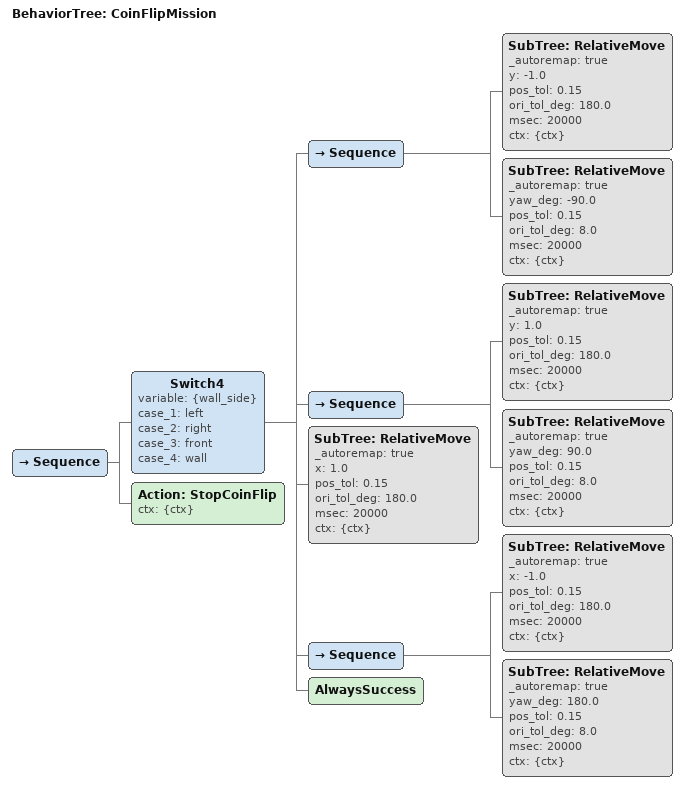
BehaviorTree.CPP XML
<root BTCPP_format="4" main_tree_to_execute="CoinFlipMission">
  <BehaviorTree ID="CoinFlipMission">
    <Sequence>

      <!-- Launch the classifier node and wait until it is actually publishing. -->

      <!-- Block (RUNNING) until a side is seen for several frames. -->

      <!-- One maneuver away from the wall. -->
      <Switch4 variable="{wall_side}"
               case_1="left" case_2="right" case_3="front" case_4="wall">

        <!-- case_1: wall on left -> strafe right, then yaw right 90 -->
        <Sequence>
          <SubTree ID="RelativeMove" _autoremap="true"
                   y="-1.0"
                   pos_tol="0.15" ori_tol_deg="180.0" msec="20000"
                   ctx="{ctx}"/>
          <SubTree ID="RelativeMove" _autoremap="true"
                   yaw_deg="-90.0"
                   pos_tol="0.15" ori_tol_deg="8.0" msec="20000"
                   ctx="{ctx}"/>
        </Sequence>

        <!-- case_2: wall on right -> strafe left, then yaw left 90 -->
        <Sequence>
          <SubTree ID="RelativeMove" _autoremap="true"
                   y="1.0"
                   pos_tol="0.15" ori_tol_deg="180.0" msec="20000"
                   ctx="{ctx}"/>
          <SubTree ID="RelativeMove" _autoremap="true"
                   yaw_deg="90.0"
                   pos_tol="0.15" ori_tol_deg="8.0" msec="20000"
                   ctx="{ctx}"/>
        </Sequence>

        <!-- case_3: front -> move forward 1 m -->
        <SubTree ID="RelativeMove" _autoremap="true"
                 x="1.0"
                 pos_tol="0.15" ori_tol_deg="180.0" msec="20000"
                 ctx="{ctx}"/>

        <!-- case_4: wall -> strafe back, then rotate 180 -->
        <Sequence>
          <SubTree ID="RelativeMove" _autoremap="true"
                   x="-1.0"
                   pos_tol="0.15" ori_tol_deg="180.0" msec="20000"
                   ctx="{ctx}"/>
          <SubTree ID="RelativeMove" _autoremap="true"
                   yaw_deg="180.0"
                   pos_tol="0.15" ori_tol_deg="8.0" msec="20000"
                   ctx="{ctx}"/>
        </Sequence>

        <!-- default (e.g. "other"): do nothing -->
        <AlwaysSuccess/>

      </Switch4>

      <!-- Maneuver done: tear down the classifier node. -->
      <Action ID="StopCoinFlip" ctx="{ctx}"/>

    </Sequence>
  </BehaviorTree>
</root>
